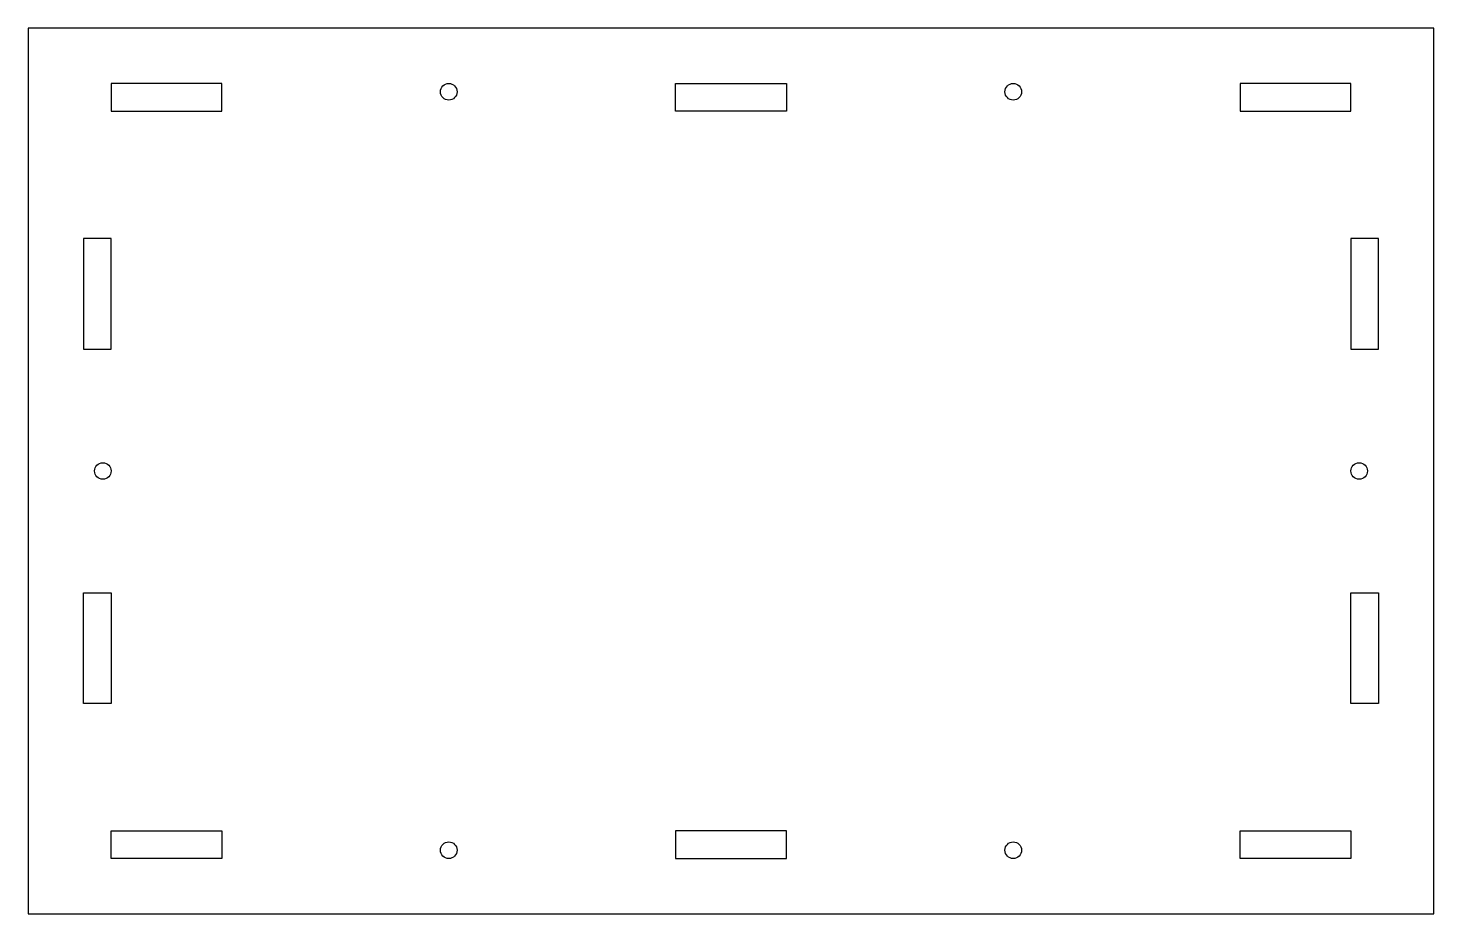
# Model space of a CAD drawing. Header units: millimetres. Extents: x -127 to 127, y -80 to 80.
import ezdxf

# ---------------------------------------------------------------- set-up
doc = ezdxf.new("R2010")
doc.units = ezdxf.units.MM
doc.layers.get('0').update_dxf_attribs({"linetype": 'CONTINUOUS'})

msp = doc.modelspace()

# ---------------------------------------------------------------- linework, layer by layer
for points in [[(127, 80), (-127, 80), (-127, -80), (127, -80)], [(-92, 70), (-112, 70), (-112, 65), (-92, 65)], [(10, 70), (10, 65), (-10, 65), (-10, 70)], [(92, 70), (92, 65), (112, 65), (112, 70)], [(-112, 22), (-112, 42), (-117, 42), (-117, 22)], [(117, 22), (117, 42), (112, 42), (112, 22)], [(-112, -42), (-117, -42), (-117, -22), (-112, -22)], [(112, -22), (117, -22), (117, -42), (112, -42)], [(-112, -65), (-92, -65), (-92, -70), (-112, -70)], [(-10, -70), (10, -70), (10, -65), (-10, -65)], [(92, -65), (112, -65), (112, -70), (92, -70)]]:
    msp.add_lwpolyline(points, close=True)
for centre in [(-51, 68.5), (51, 68.5), (-113.5, 0), (113.5, 0), (-51, -68.5), (51, -68.5)]:
    msp.add_circle(centre, 1.5)

doc.saveas('drawing.dxf')
